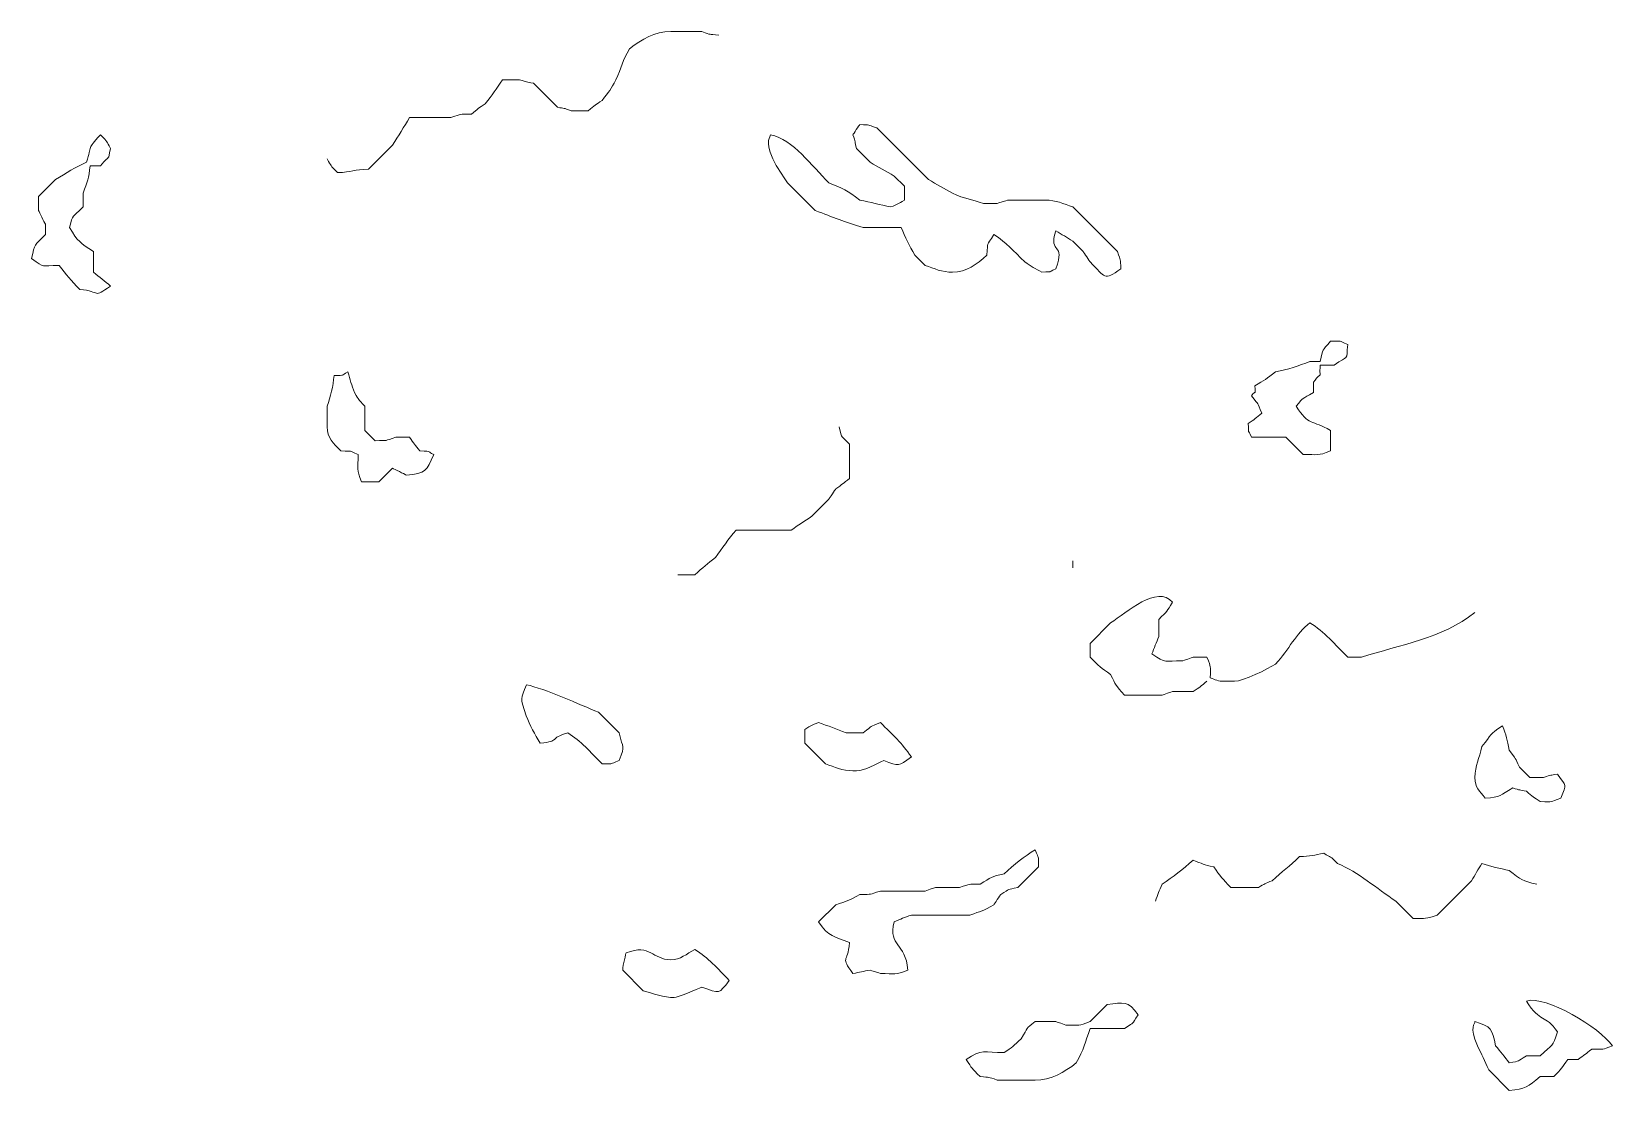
# Model space of a CAD drawing. Header units: millimetres. Extents: x -6423 to -1759, y 6 to 2012.
# Drawn here: x -1871.8 to -1802.9, y 1176.8 to 1222.9 of the extents above; entities that cross this region are included whole.
import ezdxf

# ---------------------------------------------------------------- set-up
doc = ezdxf.new("R2010")
doc.units = ezdxf.units.MM
doc.header["$MEASUREMENT"] = 0
doc.layers.add('layer 1', color=7, linetype='Continuous')

msp = doc.modelspace()

# ---------------------------------------------------------------- linework, layer by layer
at = {"layer": 'layer 1', "color": 177, "lineweight": 9}
for points, knots in [([(-1841.8309, 1222.7937), (-1842.3245, 1222.8327), (-1842.1193, 1222.7907), (-1842.5808, 1222.9437), (-1842.5808, 1222.9437), (-1842.5808, 1222.9437), (-1843.0305, 1222.9434), (-1843.0305, 1222.9434), (-1843.0305, 1222.9434), (-1843.0305, 1222.9434), (-1843.9301, 1222.9437), (-1843.9301, 1222.9437), (-1843.9301, 1222.9437), (-1844.6374, 1222.9434), (-1845.1949, 1222.6155), (-1845.7292, 1222.1941), (-1845.7292, 1222.1941), (-1846.0275, 1221.6769), (-1846.0866, 1221.3659), (-1846.3287, 1220.8445), (-1846.3287, 1220.8445), (-1846.5547, 1220.422), (-1846.6124, 1220.335), (-1846.9283, 1219.9452), (-1846.9283, 1219.9452), (-1847.212, 1219.7635), (-1847.2567, 1219.7146), (-1847.5283, 1219.4955), (-1847.5283, 1219.4955), (-1847.5283, 1219.4955), (-1848.2778, 1219.4955), (-1848.2778, 1219.4955), (-1848.2778, 1219.4955), (-1848.6464, 1219.6279), (-1848.5348, 1219.5794), (-1848.8776, 1219.6454), (-1848.8776, 1219.6454), (-1848.8776, 1219.6454), (-1849.927, 1220.6948), (-1849.927, 1220.6948), (-1849.927, 1220.6948), (-1850.2491, 1220.7624), (-1850.1849, 1220.7315), (-1850.5268, 1220.8445), (-1850.5268, 1220.8445), (-1850.5268, 1220.8445), (-1851.2763, 1220.8448), (-1851.2763, 1220.8448), (-1851.2763, 1220.8448), (-1851.5326, 1220.453), (-1851.7187, 1220.1743), (-1852.026, 1219.795), (-1852.026, 1219.795), (-1852.3097, 1219.6138), (-1852.354, 1219.5644), (-1852.6257, 1219.3454), (-1852.6257, 1219.3454), (-1853.2151, 1219.3326), (-1852.9957, 1219.3672), (-1853.525, 1219.1956), (-1853.525, 1219.1956), (-1853.525, 1219.1956), (-1855.3244, 1219.1956), (-1855.3244, 1219.1956), (-1855.3244, 1219.1956), (-1855.5751, 1218.7767), (-1855.8028, 1218.4112), (-1856.0737, 1217.9959), (-1856.0737, 1217.9959), (-1856.0737, 1217.9959), (-1857.1235, 1216.9467), (-1857.1235, 1216.9467), (-1857.1235, 1216.9467), (-1857.7519, 1216.933), (-1857.8444, 1216.8103), (-1858.4725, 1216.7968), (-1858.4725, 1216.7968), (-1858.8243, 1217.1481), (-1858.7135, 1217.0494), (-1858.9225, 1217.3965)], [0, 0, 0, 0, 0.047619, 0.047619, 0.047619, 0.047619, 0.0952381, 0.0952381, 0.0952381, 0.0952381, 0.1428571, 0.1428571, 0.1428571, 0.1428571, 0.1904762, 0.1904762, 0.1904762, 0.1904762, 0.2380952, 0.2380952, 0.2380952, 0.2380952, 0.2857143, 0.2857143, 0.2857143, 0.2857143, 0.3333333, 0.3333333, 0.3333333, 0.3333333, 0.3809524, 0.3809524, 0.3809524, 0.3809524, 0.4285714, 0.4285714, 0.4285714, 0.4285714, 0.4761905, 0.4761905, 0.4761905, 0.4761905, 0.5238095, 0.5238095, 0.5238095, 0.5238095, 0.5714286, 0.5714286, 0.5714286, 0.5714286, 0.6190476, 0.6190476, 0.6190476, 0.6190476, 0.6666667, 0.6666667, 0.6666667, 0.6666667, 0.7142857, 0.7142857, 0.7142857, 0.7142857, 0.7619048, 0.7619048, 0.7619048, 0.7619048, 0.8095238, 0.8095238, 0.8095238, 0.8095238, 0.8571429, 0.8571429, 0.8571429, 0.8571429, 0.9047619, 0.9047619, 0.9047619, 0.9047619, 1, 1, 1, 1]), ([(-1839.5821, 1218.4457), (-1838.5886, 1218.2362), (-1837.785, 1217.0989), (-1837.0332, 1216.3468), (-1837.0332, 1216.3468), (-1836.4334, 1216.1064), (-1836.2187, 1216.0192), (-1835.6841, 1215.5972), (-1835.6841, 1215.5972), (-1835.21, 1215.5076), (-1834.8087, 1215.3866), (-1834.3348, 1215.2972), (-1834.3348, 1215.2972), (-1834.0098, 1215.4143), (-1834.0184, 1215.4302), (-1833.735, 1215.5976), (-1833.735, 1215.5976), (-1833.735, 1215.5976), (-1833.735, 1216.197), (-1833.735, 1216.197), (-1833.735, 1216.197), (-1833.735, 1216.197), (-1834.1847, 1216.6466), (-1834.1847, 1216.6466), (-1834.1847, 1216.6466), (-1834.5515, 1216.8664), (-1834.8676, 1217.0268), (-1835.2342, 1217.2464), (-1835.2342, 1217.2464), (-1835.2342, 1217.2464), (-1835.834, 1217.8463), (-1835.834, 1217.8463), (-1835.834, 1217.8463), (-1835.9014, 1218.1683), (-1835.8705, 1218.1042), (-1835.9838, 1218.4459), (-1835.9838, 1218.4459), (-1835.9743, 1218.4634), (-1835.7004, 1218.8701), (-1835.6838, 1218.8957), (-1835.6838, 1218.8957), (-1835.1692, 1218.8551), (-1835.4139, 1218.9012), (-1834.9344, 1218.7459), (-1834.9344, 1218.7459), (-1834.9344, 1218.7459), (-1832.6856, 1216.4968), (-1832.6856, 1216.4968), (-1832.6856, 1216.4968), (-1832.3355, 1216.2873), (-1831.9914, 1216.0873), (-1831.6361, 1215.897), (-1831.6361, 1215.897), (-1831.0942, 1215.6452), (-1830.831, 1215.6238), (-1830.2867, 1215.4473), (-1830.2867, 1215.4473), (-1830.2867, 1215.4473), (-1829.6869, 1215.4473), (-1829.6869, 1215.4473), (-1829.6869, 1215.4473), (-1829.6778, 1215.4514), (-1829.2623, 1215.5882), (-1829.2369, 1215.5975), (-1829.2369, 1215.5975), (-1829.2369, 1215.5975), (-1828.3376, 1215.5972), (-1828.3376, 1215.5972), (-1828.3376, 1215.5972), (-1828.3376, 1215.5972), (-1827.588, 1215.5976), (-1827.588, 1215.5976), (-1827.588, 1215.5976), (-1827.1259, 1215.5975), (-1826.789, 1215.4359), (-1826.3885, 1215.2974), (-1826.3885, 1215.2974), (-1826.3885, 1215.2974), (-1824.4396, 1213.3484), (-1824.4396, 1213.3484), (-1824.4396, 1213.3484), (-1824.2937, 1212.9083), (-1824.3261, 1213.0726), (-1824.2896, 1212.5988), (-1824.2896, 1212.5988), (-1825.0608, 1212.0493), (-1824.9396, 1212.2146), (-1825.6389, 1212.8985), (-1825.6389, 1212.8985), (-1825.6484, 1212.9161), (-1825.9221, 1213.323), (-1825.9389, 1213.3484), (-1825.9389, 1213.3484), (-1825.9389, 1213.3484), (-1826.3885, 1213.7982), (-1826.3885, 1213.7982), (-1826.3885, 1213.7982), (-1826.6594, 1213.9795), (-1826.8586, 1214.0982), (-1827.1383, 1214.2481), (-1827.1383, 1214.2481), (-1827.4676, 1213.1903), (-1826.6744, 1213.7933), (-1827.138, 1212.5985), (-1827.138, 1212.5985), (-1827.5716, 1212.4123), (-1827.1926, 1212.4917), (-1827.7381, 1212.4489), (-1827.7381, 1212.4489), (-1828.025, 1212.5993), (-1828.2119, 1212.7179), (-1828.4876, 1212.8988), (-1828.4876, 1212.8988), (-1828.9948, 1213.4061), (-1829.2719, 1213.7164), (-1829.837, 1214.0979), (-1829.837, 1214.0979), (-1830.1728, 1213.5159), (-1830.0857, 1213.8624), (-1830.1367, 1213.1985), (-1830.1367, 1213.1985), (-1830.577, 1212.792), (-1831.029, 1212.4489), (-1831.6361, 1212.4488), (-1831.6361, 1212.4488), (-1832.0982, 1212.4489), (-1832.4348, 1212.6101), (-1832.8354, 1212.7486), (-1832.8354, 1212.7486), (-1832.8354, 1212.7486), (-1833.285, 1213.1983), (-1833.285, 1213.1983), (-1833.285, 1213.1983), (-1833.5244, 1213.598), (-1833.6922, 1213.9837), (-1833.8849, 1214.3979), (-1833.8849, 1214.3979), (-1833.8849, 1214.3979), (-1835.5341, 1214.3978), (-1835.5341, 1214.3978), (-1835.5341, 1214.3978), (-1836.3562, 1214.6645), (-1836.8287, 1214.825), (-1837.6331, 1215.1476), (-1837.6331, 1215.1476), (-1837.6331, 1215.1476), (-1838.8325, 1216.3472), (-1838.8325, 1216.3472), (-1838.8325, 1216.3472), (-1839.0721, 1216.7135), (-1839.2873, 1216.9855), (-1839.4744, 1217.3963), (-1839.4744, 1217.3963), (-1839.8588, 1218.2413), (-1839.5684, 1218.3368), (-1839.5821, 1218.4457)], [0, 0, 0, 0, 0.025, 0.025, 0.025, 0.025, 0.05, 0.05, 0.05, 0.05, 0.075, 0.075, 0.075, 0.075, 0.1, 0.1, 0.1, 0.1, 0.125, 0.125, 0.125, 0.125, 0.15, 0.15, 0.15, 0.15, 0.175, 0.175, 0.175, 0.175, 0.2, 0.2, 0.2, 0.2, 0.225, 0.225, 0.225, 0.225, 0.25, 0.25, 0.25, 0.25, 0.275, 0.275, 0.275, 0.275, 0.3, 0.3, 0.3, 0.3, 0.325, 0.325, 0.325, 0.325, 0.35, 0.35, 0.35, 0.35, 0.375, 0.375, 0.375, 0.375, 0.4, 0.4, 0.4, 0.4, 0.425, 0.425, 0.425, 0.425, 0.45, 0.45, 0.45, 0.45, 0.475, 0.475, 0.475, 0.475, 0.5, 0.5, 0.5, 0.5, 0.525, 0.525, 0.525, 0.525, 0.55, 0.55, 0.55, 0.55, 0.575, 0.575, 0.575, 0.575, 0.6, 0.6, 0.6, 0.6, 0.625, 0.625, 0.625, 0.625, 0.65, 0.65, 0.65, 0.65, 0.675, 0.675, 0.675, 0.675, 0.7, 0.7, 0.7, 0.7, 0.725, 0.725, 0.725, 0.725, 0.75, 0.75, 0.75, 0.75, 0.775, 0.775, 0.775, 0.775, 0.8, 0.8, 0.8, 0.8, 0.825, 0.825, 0.825, 0.825, 0.85, 0.85, 0.85, 0.85, 0.875, 0.875, 0.875, 0.875, 0.9, 0.9, 0.9, 0.9, 0.925, 0.925, 0.925, 0.925, 0.95, 0.95, 0.95, 0.95, 1, 1, 1, 1]), ([(-1871.2166, 1214.0979), (-1871.2166, 1214.0979), (-1871.2166, 1214.5477), (-1871.2166, 1214.5477), (-1871.2166, 1214.5477), (-1871.2712, 1214.6435), (-1871.4617, 1215.0435), (-1871.5164, 1215.1476), (-1871.5164, 1215.1476), (-1871.5164, 1215.1476), (-1871.5164, 1215.7474), (-1871.5164, 1215.7474), (-1871.5164, 1215.7474), (-1871.5164, 1215.7474), (-1870.7668, 1216.4968), (-1870.7668, 1216.4968), (-1870.7668, 1216.4968), (-1870.299, 1216.7771), (-1869.9166, 1217.0353), (-1869.4175, 1217.2464), (-1869.4175, 1217.2464), (-1869.1626, 1218.0324), (-1869.4309, 1217.7657), (-1868.8177, 1218.4459), (-1868.8177, 1218.4459), (-1868.4664, 1218.0943), (-1868.577, 1218.1929), (-1868.3677, 1217.8463), (-1868.3677, 1217.8463), (-1868.5319, 1217.2421), (-1868.3245, 1217.6437), (-1868.8177, 1217.0966), (-1868.8177, 1217.0966), (-1868.8177, 1217.0966), (-1869.2674, 1217.0963), (-1869.2674, 1217.0963), (-1869.2674, 1217.0963), (-1869.3099, 1216.5431), (-1869.3975, 1216.3879), (-1869.5673, 1215.897), (-1869.5673, 1215.897), (-1869.5673, 1215.897), (-1869.5673, 1215.2972), (-1869.5673, 1215.2972), (-1869.5673, 1215.2972), (-1870.0889, 1214.7644), (-1869.9825, 1215.0387), (-1870.1671, 1214.3979), (-1870.1671, 1214.3979), (-1869.7875, 1213.7775), (-1869.7023, 1213.7435), (-1869.1175, 1213.3484), (-1869.1175, 1213.3484), (-1869.1175, 1213.3484), (-1869.1175, 1212.4489), (-1869.1175, 1212.4489), (-1869.1175, 1212.4489), (-1868.8396, 1212.2248), (-1868.6451, 1212.074), (-1868.368, 1211.849), (-1868.368, 1211.849), (-1869.1635, 1211.2821), (-1868.7565, 1211.6255), (-1869.7172, 1211.6991), (-1869.7172, 1211.6991), (-1870.1178, 1212.1086), (-1870.2815, 1212.3354), (-1870.6168, 1212.7487), (-1870.6168, 1212.7487), (-1871.4416, 1212.7487), (-1871.1905, 1212.6028), (-1871.8161, 1213.0485), (-1871.8161, 1213.0485), (-1871.6691, 1213.7463), (-1871.7147, 1213.5574), (-1871.2166, 1214.0979)], [0, 0, 0, 0, 0.05, 0.05, 0.05, 0.05, 0.1, 0.1, 0.1, 0.1, 0.15, 0.15, 0.15, 0.15, 0.2, 0.2, 0.2, 0.2, 0.25, 0.25, 0.25, 0.25, 0.3, 0.3, 0.3, 0.3, 0.35, 0.35, 0.35, 0.35, 0.4, 0.4, 0.4, 0.4, 0.45, 0.45, 0.45, 0.45, 0.5, 0.5, 0.5, 0.5, 0.55, 0.55, 0.55, 0.55, 0.6, 0.6, 0.6, 0.6, 0.65, 0.65, 0.65, 0.65, 0.7, 0.7, 0.7, 0.7, 0.75, 0.75, 0.75, 0.75, 0.8, 0.8, 0.8, 0.8, 0.85, 0.85, 0.85, 0.85, 0.9, 0.9, 0.9, 0.9, 1, 1, 1, 1]), ([(-1815.594, 1208.5508), (-1815.4649, 1209.1631), (-1815.5317, 1208.9595), (-1815.1442, 1209.45), (-1815.1442, 1209.45), (-1814.5377, 1209.4372), (-1814.8732, 1209.4904), (-1814.3945, 1209.3005), (-1814.3945, 1209.3005), (-1814.4697, 1208.5373), (-1814.327, 1208.8618), (-1814.9942, 1208.4007), (-1814.9942, 1208.4007), (-1814.9942, 1208.4007), (-1815.594, 1208.401), (-1815.594, 1208.401), (-1815.594, 1208.401), (-1815.6543, 1207.6311), (-1815.4615, 1208.2448), (-1815.8938, 1207.6512), (-1815.8938, 1207.6512), (-1815.8938, 1207.6512), (-1815.8937, 1207.2016), (-1815.8937, 1207.2016), (-1815.8937, 1207.2016), (-1816.4121, 1206.891), (-1816.309, 1207.033), (-1816.6434, 1206.6016), (-1816.6434, 1206.6016), (-1816.1045, 1205.7397), (-1815.9577, 1206.0218), (-1815.1442, 1205.5521), (-1815.1442, 1205.5521), (-1815.1442, 1205.5521), (-1815.1442, 1204.6528), (-1815.1442, 1204.6528), (-1815.1442, 1204.6528), (-1815.7179, 1204.43), (-1815.6943, 1204.5026), (-1816.3434, 1204.5029), (-1816.3434, 1204.5029), (-1816.3434, 1204.5029), (-1817.0931, 1205.2522), (-1817.0931, 1205.2522), (-1817.0931, 1205.2522), (-1817.0931, 1205.2522), (-1818.5925, 1205.2522), (-1818.5925, 1205.2522), (-1818.5925, 1205.2522), (-1818.7791, 1205.6858), (-1818.6996, 1205.3069), (-1818.7424, 1205.8522), (-1818.7424, 1205.8522), (-1818.4635, 1206.0308), (-1818.4082, 1206.0921), (-1818.1427, 1206.3021), (-1818.1427, 1206.3021), (-1818.36, 1206.8318), (-1818.2324, 1206.5955), (-1818.5925, 1207.0516), (-1818.5925, 1207.0516), (-1818.3989, 1207.3622), (-1818.4424, 1206.9985), (-1818.4423, 1207.5013), (-1818.4423, 1207.5013), (-1818.0442, 1207.7399), (-1817.9302, 1207.7953), (-1817.543, 1208.101), (-1817.543, 1208.101), (-1817.0109, 1208.2013), (-1816.5451, 1208.3773), (-1816.0438, 1208.5508), (-1816.0438, 1208.5508), (-1816.0438, 1208.5508), (-1815.594, 1208.5508), (-1815.594, 1208.5508)], [0, 0, 0, 0, 0.05, 0.05, 0.05, 0.05, 0.1, 0.1, 0.1, 0.1, 0.15, 0.15, 0.15, 0.15, 0.2, 0.2, 0.2, 0.2, 0.25, 0.25, 0.25, 0.25, 0.3, 0.3, 0.3, 0.3, 0.35, 0.35, 0.35, 0.35, 0.4, 0.4, 0.4, 0.4, 0.45, 0.45, 0.45, 0.45, 0.5, 0.5, 0.5, 0.5, 0.55, 0.55, 0.55, 0.55, 0.6, 0.6, 0.6, 0.6, 0.65, 0.65, 0.65, 0.65, 0.7, 0.7, 0.7, 0.7, 0.75, 0.75, 0.75, 0.75, 0.8, 0.8, 0.8, 0.8, 0.85, 0.85, 0.85, 0.85, 0.9, 0.9, 0.9, 0.9, 1, 1, 1, 1]), ([(-1858.6227, 1207.951), (-1858.0877, 1207.951), (-1858.3686, 1207.9347), (-1858.0229, 1208.101), (-1858.0229, 1208.101), (-1857.9056, 1207.7388), (-1857.8676, 1207.554), (-1857.7233, 1207.2014), (-1857.7233, 1207.2014), (-1857.4995, 1206.8083), (-1857.6121, 1206.9691), (-1857.2734, 1206.6016), (-1857.2734, 1206.6016), (-1857.2734, 1206.6016), (-1857.2732, 1205.5523), (-1857.2732, 1205.5523), (-1857.2732, 1205.5523), (-1857.2732, 1205.5523), (-1856.8236, 1205.1024), (-1856.8236, 1205.1024), (-1856.8236, 1205.1024), (-1856.2342, 1205.115), (-1856.4535, 1205.0806), (-1855.924, 1205.2523), (-1855.924, 1205.2523), (-1855.924, 1205.2523), (-1855.3241, 1205.2524), (-1855.3241, 1205.2524), (-1855.3241, 1205.2524), (-1855.1426, 1204.9686), (-1855.0935, 1204.9242), (-1854.8745, 1204.6528), (-1854.8745, 1204.6528), (-1854.2956, 1204.6528), (-1854.5802, 1204.6239), (-1854.2747, 1204.5029), (-1854.2747, 1204.5029), (-1854.5861, 1203.7666), (-1854.6126, 1203.6694), (-1855.4743, 1203.6035), (-1855.4743, 1203.6035), (-1855.5699, 1203.6576), (-1855.9701, 1203.8485), (-1856.0739, 1203.903), (-1856.0739, 1203.903), (-1856.0739, 1203.903), (-1856.6737, 1203.3032), (-1856.6737, 1203.3032), (-1856.6737, 1203.3032), (-1856.6737, 1203.3032), (-1857.4233, 1203.3034), (-1857.4233, 1203.3034), (-1857.4233, 1203.3034), (-1857.6462, 1203.8771), (-1857.5732, 1203.8533), (-1857.5732, 1204.5027), (-1857.5732, 1204.5027), (-1858.0518, 1204.6924), (-1857.7163, 1204.6395), (-1858.3228, 1204.6528), (-1858.3228, 1204.6528), (-1858.6442, 1205.0007), (-1858.9225, 1205.2215), (-1858.9224, 1205.702), (-1858.9224, 1205.702), (-1858.9224, 1205.702), (-1858.9225, 1206.1519), (-1858.9225, 1206.1519), (-1858.9225, 1206.1519), (-1858.9225, 1206.1519), (-1858.9225, 1206.6016), (-1858.9225, 1206.6016), (-1858.9225, 1206.6016), (-1858.7783, 1207.0468), (-1858.6606, 1207.4569), (-1858.6227, 1207.951)], [0, 0, 0, 0, 0.05, 0.05, 0.05, 0.05, 0.1, 0.1, 0.1, 0.1, 0.15, 0.15, 0.15, 0.15, 0.2, 0.2, 0.2, 0.2, 0.25, 0.25, 0.25, 0.25, 0.3, 0.3, 0.3, 0.3, 0.35, 0.35, 0.35, 0.35, 0.4, 0.4, 0.4, 0.4, 0.45, 0.45, 0.45, 0.45, 0.5, 0.5, 0.5, 0.5, 0.55, 0.55, 0.55, 0.55, 0.6, 0.6, 0.6, 0.6, 0.65, 0.65, 0.65, 0.65, 0.7, 0.7, 0.7, 0.7, 0.75, 0.75, 0.75, 0.75, 0.8, 0.8, 0.8, 0.8, 0.85, 0.85, 0.85, 0.85, 0.9, 0.9, 0.9, 0.9, 1, 1, 1, 1]), ([(-1836.5836, 1205.702), (-1836.4239, 1205.1143), (-1836.6337, 1205.4951), (-1836.1337, 1204.9527), (-1836.1337, 1204.9527), (-1836.1337, 1204.9527), (-1836.1338, 1203.4533), (-1836.1338, 1203.4533), (-1836.1338, 1203.4533), (-1836.4033, 1203.2402), (-1836.4595, 1203.1869), (-1836.7336, 1203.0035), (-1836.7336, 1203.0035), (-1836.7432, 1202.9857), (-1837.0171, 1202.5793), (-1837.0333, 1202.5536), (-1837.0333, 1202.5536), (-1837.0333, 1202.5536), (-1837.783, 1201.8043), (-1837.783, 1201.8043), (-1837.783, 1201.8043), (-1838.0869, 1201.6055), (-1838.3788, 1201.403), (-1838.6825, 1201.2043), (-1838.6825, 1201.2043), (-1838.6825, 1201.2043), (-1841.0812, 1201.2043), (-1841.0812, 1201.2043), (-1841.0812, 1201.2043), (-1841.407, 1200.8025), (-1841.6989, 1200.4222), (-1841.981, 1200.0051), (-1841.981, 1200.0051), (-1842.3322, 1199.7201), (-1842.5315, 1199.5777), (-1842.8806, 1199.2553), (-1842.8806, 1199.2553), (-1842.8806, 1199.2553), (-1843.6301, 1199.2553), (-1843.6301, 1199.2553)], [0, 0, 0, 0, 0.0909091, 0.0909091, 0.0909091, 0.0909091, 0.1818182, 0.1818182, 0.1818182, 0.1818182, 0.2727273, 0.2727273, 0.2727273, 0.2727273, 0.3636364, 0.3636364, 0.3636364, 0.3636364, 0.4545455, 0.4545455, 0.4545455, 0.4545455, 0.5454545, 0.5454545, 0.5454545, 0.5454545, 0.6363636, 0.6363636, 0.6363636, 0.6363636, 0.7272727, 0.7272727, 0.7272727, 0.7272727, 0.8181818, 0.8181818, 0.8181818, 0.8181818, 1, 1, 1, 1]), ([(-1820.5416, 1194.6076), (-1820.8069, 1194.3978), (-1820.8623, 1194.3365), (-1821.1411, 1194.158), (-1821.1411, 1194.158), (-1821.1411, 1194.158), (-1822.0407, 1194.1578), (-1822.0407, 1194.1578), (-1822.0407, 1194.1578), (-1822.0497, 1194.1535), (-1822.4655, 1194.0171), (-1822.4905, 1194.0078), (-1822.4905, 1194.0078), (-1822.4905, 1194.0078), (-1824.1396, 1194.0081), (-1824.1396, 1194.0081), (-1824.1396, 1194.0081), (-1824.5328, 1194.4439), (-1824.5107, 1194.438), (-1824.7394, 1194.9074), (-1824.7394, 1194.9074), (-1825.1607, 1195.1922), (-1825.2446, 1195.2714), (-1825.6389, 1195.6571), (-1825.6389, 1195.6571), (-1825.6389, 1195.6571), (-1825.6389, 1196.2569), (-1825.6389, 1196.2569), (-1825.6389, 1196.2569), (-1825.6389, 1196.2569), (-1824.7394, 1197.1561), (-1824.7394, 1197.1561), (-1824.7394, 1197.1561), (-1824.0377, 1197.6151), (-1822.7064, 1198.8311), (-1822.0405, 1198.0558), (-1822.0405, 1198.0558), (-1822.2973, 1197.6303), (-1822.2624, 1197.6925), (-1822.6405, 1197.3064), (-1822.6405, 1197.3064), (-1822.6405, 1197.3064), (-1822.6405, 1196.5567), (-1822.6405, 1196.5567), (-1822.6405, 1196.5567), (-1822.7412, 1196.3108), (-1822.8413, 1196.054), (-1822.9402, 1195.8073), (-1822.9402, 1195.8073), (-1822.2978, 1195.3492), (-1822.4247, 1195.5073), (-1821.5909, 1195.5073), (-1821.5909, 1195.5073), (-1821.5819, 1195.5116), (-1821.1663, 1195.648), (-1821.1411, 1195.6571), (-1821.1411, 1195.6571), (-1821.1411, 1195.6571), (-1820.5416, 1195.657), (-1820.5416, 1195.657), (-1820.5416, 1195.657), (-1820.3424, 1195.1442), (-1820.3916, 1195.3738), (-1820.3916, 1194.7575), (-1820.3916, 1194.7575), (-1820.1727, 1194.6788), (-1820.0495, 1194.6078), (-1819.7918, 1194.6078), (-1819.7918, 1194.6078), (-1819.7918, 1194.6078), (-1819.342, 1194.6076), (-1819.342, 1194.6076), (-1819.342, 1194.6076), (-1818.9494, 1194.6078), (-1817.9003, 1195.1432), (-1817.543, 1195.3571), (-1817.543, 1195.3571), (-1816.9421, 1196.0083), (-1816.6708, 1196.6831), (-1816.0438, 1197.1564), (-1816.0438, 1197.1564), (-1815.4267, 1196.7788), (-1814.9409, 1196.2032), (-1814.3945, 1195.6571), (-1814.3945, 1195.6571), (-1814.3945, 1195.6571), (-1813.7949, 1195.657), (-1813.7949, 1195.657), (-1813.7949, 1195.657), (-1812.1047, 1196.205), (-1810.2895, 1196.4678), (-1808.8474, 1197.6061)], [0, 0, 0, 0, 0.0416667, 0.0416667, 0.0416667, 0.0416667, 0.0833333, 0.0833333, 0.0833333, 0.0833333, 0.125, 0.125, 0.125, 0.125, 0.1666667, 0.1666667, 0.1666667, 0.1666667, 0.2083333, 0.2083333, 0.2083333, 0.2083333, 0.25, 0.25, 0.25, 0.25, 0.2916667, 0.2916667, 0.2916667, 0.2916667, 0.3333333, 0.3333333, 0.3333333, 0.3333333, 0.375, 0.375, 0.375, 0.375, 0.4166667, 0.4166667, 0.4166667, 0.4166667, 0.4583333, 0.4583333, 0.4583333, 0.4583333, 0.5, 0.5, 0.5, 0.5, 0.5416667, 0.5416667, 0.5416667, 0.5416667, 0.5833333, 0.5833333, 0.5833333, 0.5833333, 0.625, 0.625, 0.625, 0.625, 0.6666667, 0.6666667, 0.6666667, 0.6666667, 0.7083333, 0.7083333, 0.7083333, 0.7083333, 0.75, 0.75, 0.75, 0.75, 0.7916667, 0.7916667, 0.7916667, 0.7916667, 0.8333333, 0.8333333, 0.8333333, 0.8333333, 0.875, 0.875, 0.875, 0.875, 0.9166667, 0.9166667, 0.9166667, 0.9166667, 1, 1, 1, 1]), ([(-1850.227, 1194.4577), (-1849.4396, 1194.2919), (-1847.8817, 1193.5805), (-1847.0784, 1193.2582), (-1847.0784, 1193.2582), (-1847.0784, 1193.2582), (-1846.1789, 1192.3588), (-1846.1789, 1192.3588), (-1846.1789, 1192.3588), (-1846.0383, 1191.6159), (-1845.8963, 1191.8871), (-1846.1789, 1191.1593), (-1846.1789, 1191.1593), (-1846.6576, 1190.9692), (-1846.322, 1191.0224), (-1846.9285, 1191.0095), (-1846.9285, 1191.0095), (-1847.4491, 1191.53), (-1847.8349, 1191.996), (-1848.4279, 1192.3589), (-1848.4279, 1192.3589), (-1849.2615, 1192.1192), (-1848.7374, 1191.9965), (-1849.6272, 1191.9092), (-1849.6272, 1191.9092), (-1849.8685, 1192.3118), (-1850.0745, 1192.6662), (-1850.2326, 1193.1085), (-1850.2326, 1193.1085), (-1850.525, 1193.9262), (-1850.4765, 1193.8072), (-1850.227, 1194.4577)], [0, 0, 0, 0, 0.1111111, 0.1111111, 0.1111111, 0.1111111, 0.2222222, 0.2222222, 0.2222222, 0.2222222, 0.3333333, 0.3333333, 0.3333333, 0.3333333, 0.4444444, 0.4444444, 0.4444444, 0.4444444, 0.5555556, 0.5555556, 0.5555556, 0.5555556, 0.6666667, 0.6666667, 0.6666667, 0.6666667, 0.7777778, 0.7777778, 0.7777778, 0.7777778, 1, 1, 1, 1]), ([(-1838.0827, 1192.5085), (-1837.7987, 1192.6904), (-1837.7957, 1192.6886), (-1837.4832, 1192.8085), (-1837.4832, 1192.8085), (-1837.0556, 1192.6605), (-1836.7019, 1192.5265), (-1836.2836, 1192.3588), (-1836.2836, 1192.3588), (-1836.2836, 1192.3588), (-1835.5341, 1192.3589), (-1835.5341, 1192.3589), (-1835.5341, 1192.3589), (-1835.0732, 1192.7306), (-1835.3101, 1192.5862), (-1834.7845, 1192.8086), (-1834.7845, 1192.8086), (-1834.2416, 1192.2656), (-1833.8442, 1191.9148), (-1833.4352, 1191.309), (-1833.4352, 1191.309), (-1834.0242, 1190.8895), (-1833.9559, 1190.8957), (-1834.6345, 1191.1593), (-1834.6345, 1191.1593), (-1834.9848, 1190.9965), (-1835.4317, 1190.7096), (-1835.834, 1190.7096), (-1835.834, 1190.7096), (-1835.834, 1190.7096), (-1835.9838, 1190.7096), (-1835.9838, 1190.7096), (-1835.9838, 1190.7096), (-1836.446, 1190.7096), (-1836.783, 1190.8709), (-1837.1832, 1191.0095), (-1837.1832, 1191.0095), (-1837.1832, 1191.0095), (-1838.083, 1191.9089), (-1838.083, 1191.9089), (-1838.083, 1191.9089), (-1838.083, 1191.9089), (-1838.0827, 1192.5085), (-1838.0827, 1192.5085)], [0, 0, 0, 0, 0.0833333, 0.0833333, 0.0833333, 0.0833333, 0.1666667, 0.1666667, 0.1666667, 0.1666667, 0.25, 0.25, 0.25, 0.25, 0.3333333, 0.3333333, 0.3333333, 0.3333333, 0.4166667, 0.4166667, 0.4166667, 0.4166667, 0.5, 0.5, 0.5, 0.5, 0.5833333, 0.5833333, 0.5833333, 0.5833333, 0.6666667, 0.6666667, 0.6666667, 0.6666667, 0.75, 0.75, 0.75, 0.75, 0.8333333, 0.8333333, 0.8333333, 0.8333333, 1, 1, 1, 1]), ([(-1808.5474, 1191.759), (-1808.104, 1192.3058), (-1808.2562, 1192.2779), (-1807.6478, 1192.6587), (-1807.6478, 1192.6587), (-1807.483, 1192.2564), (-1807.4313, 1192.0506), (-1807.348, 1191.6092), (-1807.348, 1191.6092), (-1807.0339, 1191.1777), (-1807.1197, 1191.3143), (-1806.8982, 1190.8594), (-1806.8982, 1190.8594), (-1806.8982, 1190.8594), (-1806.4485, 1190.4098), (-1806.4485, 1190.4098), (-1806.4485, 1190.4098), (-1806.4485, 1190.4098), (-1805.8487, 1190.4096), (-1805.8487, 1190.4096), (-1805.8487, 1190.4096), (-1805.4802, 1190.5421), (-1805.5915, 1190.4934), (-1805.2491, 1190.5598), (-1805.2491, 1190.5598), (-1804.8329, 1189.9758), (-1804.8363, 1190.1872), (-1805.0992, 1189.5103), (-1805.0992, 1189.5103), (-1805.6121, 1189.311), (-1805.382, 1189.3602), (-1805.9986, 1189.3601), (-1805.9986, 1189.3601), (-1806.2823, 1189.5416), (-1806.3268, 1189.591), (-1806.5984, 1189.81), (-1806.5984, 1189.81), (-1806.92, 1189.8775), (-1806.8563, 1189.8467), (-1807.1981, 1189.9596), (-1807.1981, 1189.9596), (-1807.7528, 1189.6277), (-1807.7223, 1189.5622), (-1808.3975, 1189.51), (-1808.3975, 1189.51), (-1808.6589, 1189.8414), (-1808.8474, 1189.9645), (-1808.8474, 1190.4098), (-1808.8474, 1190.4098), (-1808.8474, 1190.947), (-1808.6492, 1191.2206), (-1808.5474, 1191.759)], [0, 0, 0, 0, 0.0714286, 0.0714286, 0.0714286, 0.0714286, 0.1428571, 0.1428571, 0.1428571, 0.1428571, 0.2142857, 0.2142857, 0.2142857, 0.2142857, 0.2857143, 0.2857143, 0.2857143, 0.2857143, 0.3571429, 0.3571429, 0.3571429, 0.3571429, 0.4285714, 0.4285714, 0.4285714, 0.4285714, 0.5, 0.5, 0.5, 0.5, 0.5714286, 0.5714286, 0.5714286, 0.5714286, 0.6428571, 0.6428571, 0.6428571, 0.6428571, 0.7142857, 0.7142857, 0.7142857, 0.7142857, 0.7857143, 0.7857143, 0.7857143, 0.7857143, 0.8571429, 0.8571429, 0.8571429, 0.8571429, 1, 1, 1, 1]), ([(-1837.4832, 1184.1125), (-1837.4832, 1184.1125), (-1836.7334, 1184.8625), (-1836.7334, 1184.8625), (-1836.7334, 1184.8625), (-1836.2265, 1185.0377), (-1836.1657, 1185.034), (-1835.6838, 1185.3121), (-1835.6838, 1185.3121), (-1835.0945, 1185.325), (-1835.314, 1185.2903), (-1834.7845, 1185.4622), (-1834.7845, 1185.4622), (-1834.7845, 1185.4622), (-1832.8355, 1185.4621), (-1832.8355, 1185.4621), (-1832.8355, 1185.4621), (-1832.8264, 1185.4661), (-1832.4108, 1185.6031), (-1832.3856, 1185.6122), (-1832.3856, 1185.6122), (-1832.3856, 1185.6122), (-1831.3362, 1185.6122), (-1831.3362, 1185.6122), (-1831.3362, 1185.6122), (-1830.8068, 1185.7839), (-1831.0262, 1185.7493), (-1830.4366, 1185.7621), (-1830.4366, 1185.7621), (-1829.9466, 1186.0554), (-1829.9612, 1186.0908), (-1829.3871, 1186.2118), (-1829.3871, 1186.2118), (-1828.9569, 1186.6086), (-1828.509, 1186.9729), (-1828.0376, 1187.2613), (-1828.0376, 1187.2613), (-1827.8478, 1186.7827), (-1827.9008, 1187.1179), (-1827.8879, 1186.5118), (-1827.8879, 1186.5118), (-1827.8879, 1186.5118), (-1828.7873, 1185.612), (-1828.7873, 1185.612), (-1828.7873, 1185.612), (-1829.2937, 1185.5141), (-1829.0889, 1185.5707), (-1829.5372, 1185.3122), (-1829.5372, 1185.3122), (-1829.5466, 1185.2946), (-1829.8206, 1184.888), (-1829.837, 1184.8623), (-1829.837, 1184.8623), (-1830.3186, 1184.5843), (-1830.3794, 1184.5882), (-1830.8865, 1184.4127), (-1830.8865, 1184.4127), (-1830.8865, 1184.4127), (-1833.4352, 1184.4127), (-1833.4352, 1184.4127), (-1833.4352, 1184.4127), (-1833.7508, 1184.3077), (-1833.8892, 1184.2502), (-1834.1847, 1184.1128), (-1834.1847, 1184.1128), (-1834.4567, 1183.0139), (-1833.6788, 1183.2339), (-1833.5852, 1182.014), (-1833.5852, 1182.014), (-1834.159, 1181.7909), (-1834.1354, 1181.8639), (-1834.7845, 1181.8638), (-1834.7845, 1181.8638), (-1834.7935, 1181.8682), (-1835.2091, 1182.005), (-1835.2342, 1182.014), (-1835.2342, 1182.014), (-1835.5337, 1181.956), (-1835.6844, 1181.9203), (-1835.9838, 1181.8638), (-1835.9838, 1181.8638), (-1836.5506, 1182.6596), (-1836.2077, 1182.2525), (-1836.1338, 1183.2132), (-1836.1338, 1183.2132), (-1836.8159, 1183.4925), (-1837.0243, 1183.4488), (-1837.4832, 1184.1125)], [0, 0, 0, 0, 0.0434783, 0.0434783, 0.0434783, 0.0434783, 0.0869565, 0.0869565, 0.0869565, 0.0869565, 0.1304348, 0.1304348, 0.1304348, 0.1304348, 0.173913, 0.173913, 0.173913, 0.173913, 0.2173913, 0.2173913, 0.2173913, 0.2173913, 0.2608696, 0.2608696, 0.2608696, 0.2608696, 0.3043478, 0.3043478, 0.3043478, 0.3043478, 0.3478261, 0.3478261, 0.3478261, 0.3478261, 0.3913043, 0.3913043, 0.3913043, 0.3913043, 0.4347826, 0.4347826, 0.4347826, 0.4347826, 0.4782609, 0.4782609, 0.4782609, 0.4782609, 0.5217391, 0.5217391, 0.5217391, 0.5217391, 0.5652174, 0.5652174, 0.5652174, 0.5652174, 0.6086957, 0.6086957, 0.6086957, 0.6086957, 0.6521739, 0.6521739, 0.6521739, 0.6521739, 0.6956522, 0.6956522, 0.6956522, 0.6956522, 0.7391304, 0.7391304, 0.7391304, 0.7391304, 0.7826087, 0.7826087, 0.7826087, 0.7826087, 0.826087, 0.826087, 0.826087, 0.826087, 0.8695652, 0.8695652, 0.8695652, 0.8695652, 0.9130435, 0.9130435, 0.9130435, 0.9130435, 1, 1, 1, 1]), ([(-1806.1487, 1185.7618), (-1806.8, 1185.8992), (-1806.8205, 1185.9456), (-1807.348, 1186.3616), (-1807.348, 1186.3616), (-1807.7759, 1186.4427), (-1808.1427, 1186.5302), (-1808.5474, 1186.6614), (-1808.5474, 1186.6614), (-1808.7008, 1186.4012), (-1808.8419, 1186.1712), (-1808.9971, 1185.9118), (-1808.9971, 1185.9118), (-1808.9971, 1185.9118), (-1810.4967, 1184.4125), (-1810.4967, 1184.4125), (-1810.4967, 1184.4125), (-1811.0521, 1184.2326), (-1810.9252, 1184.2627), (-1811.5459, 1184.2627), (-1811.5459, 1184.2627), (-1811.5459, 1184.2627), (-1812.2956, 1185.0125), (-1812.2956, 1185.0125), (-1812.2956, 1185.0125), (-1813.1362, 1185.5806), (-1813.9284, 1186.2743), (-1814.8443, 1186.6615), (-1814.8443, 1186.6615), (-1815.1956, 1187.0129), (-1815.0972, 1186.9021), (-1815.4441, 1187.1111), (-1815.4441, 1187.1111), (-1815.8664, 1187.0317), (-1816.0262, 1186.9716), (-1816.4936, 1186.9615), (-1816.4936, 1186.9615), (-1816.9434, 1186.521), (-1817.2492, 1186.3214), (-1817.6927, 1185.912), (-1817.6927, 1185.912), (-1818.0178, 1185.795), (-1818.009, 1185.7791), (-1818.2927, 1185.6122), (-1818.2927, 1185.6122), (-1818.2927, 1185.6122), (-1819.492, 1185.6122), (-1819.492, 1185.6122), (-1819.492, 1185.6122), (-1819.8778, 1186.0064), (-1819.957, 1186.0905), (-1820.2414, 1186.5116), (-1820.2414, 1186.5116), (-1820.6894, 1186.6062), (-1820.7316, 1186.6473), (-1821.1411, 1186.8115), (-1821.1411, 1186.8115), (-1821.5862, 1186.4004), (-1822.0138, 1186.0841), (-1822.4905, 1185.7621), (-1822.4905, 1185.7621), (-1822.6351, 1185.4577), (-1822.6794, 1185.3332), (-1822.7904, 1185.0122)], [0, 0, 0, 0, 0.0588235, 0.0588235, 0.0588235, 0.0588235, 0.1176471, 0.1176471, 0.1176471, 0.1176471, 0.1764706, 0.1764706, 0.1764706, 0.1764706, 0.2352941, 0.2352941, 0.2352941, 0.2352941, 0.2941176, 0.2941176, 0.2941176, 0.2941176, 0.3529412, 0.3529412, 0.3529412, 0.3529412, 0.4117647, 0.4117647, 0.4117647, 0.4117647, 0.4705882, 0.4705882, 0.4705882, 0.4705882, 0.5294118, 0.5294118, 0.5294118, 0.5294118, 0.5882353, 0.5882353, 0.5882353, 0.5882353, 0.6470588, 0.6470588, 0.6470588, 0.6470588, 0.7058824, 0.7058824, 0.7058824, 0.7058824, 0.7647059, 0.7647059, 0.7647059, 0.7647059, 0.8235294, 0.8235294, 0.8235294, 0.8235294, 0.8823529, 0.8823529, 0.8823529, 0.8823529, 1, 1, 1, 1]), ([(-1845.879, 1182.7634), (-1844.7989, 1183.1829), (-1844.7462, 1182.4636), (-1843.9301, 1182.4637), (-1843.9301, 1182.4637), (-1843.5009, 1182.4636), (-1843.2545, 1182.7131), (-1842.8806, 1182.9133), (-1842.8806, 1182.9133), (-1842.2875, 1182.5507), (-1841.9018, 1182.0844), (-1841.3811, 1181.564), (-1841.3811, 1181.564), (-1841.8483, 1180.9411), (-1841.7754, 1181.0032), (-1842.5808, 1181.2643), (-1842.5808, 1181.2643), (-1842.762, 1181.1914), (-1843.6444, 1180.8143), (-1843.7801, 1180.8144), (-1843.7801, 1180.8144), (-1844.2026, 1180.8143), (-1844.7474, 1180.9903), (-1845.1294, 1181.1144), (-1845.1294, 1181.1144), (-1845.1294, 1181.1144), (-1846.0287, 1182.0139), (-1846.0287, 1182.0139), (-1846.0287, 1182.0139), (-1846.0287, 1182.233), (-1845.879, 1182.752), (-1845.879, 1182.7634)], [0, 0, 0, 0, 0.1111111, 0.1111111, 0.1111111, 0.1111111, 0.2222222, 0.2222222, 0.2222222, 0.2222222, 0.3333333, 0.3333333, 0.3333333, 0.3333333, 0.4444444, 0.4444444, 0.4444444, 0.4444444, 0.5555556, 0.5555556, 0.5555556, 0.5555556, 0.6666667, 0.6666667, 0.6666667, 0.6666667, 0.7777778, 0.7777778, 0.7777778, 0.7777778, 1, 1, 1, 1]), ([(-1825.639, 1179.765), (-1825.639, 1179.765), (-1824.8893, 1180.5145), (-1824.8893, 1180.5145), (-1824.8893, 1180.5145), (-1824.1776, 1180.5946), (-1823.976, 1180.707), (-1823.54, 1180.0647), (-1823.54, 1180.0647), (-1823.8733, 1179.5616), (-1823.6215, 1179.8118), (-1824.1398, 1179.4653), (-1824.1398, 1179.4653), (-1824.1398, 1179.4653), (-1825.6389, 1179.4651), (-1825.6389, 1179.4651), (-1825.6389, 1179.4651), (-1825.8486, 1178.8588), (-1825.9067, 1178.541), (-1826.2387, 1177.9658), (-1826.2387, 1177.9658), (-1826.7727, 1177.5443), (-1827.3304, 1177.2163), (-1828.038, 1177.2161), (-1828.038, 1177.2161), (-1828.038, 1177.2161), (-1829.2372, 1177.2161), (-1829.2372, 1177.2161), (-1829.2372, 1177.2161), (-1829.2372, 1177.2161), (-1829.6869, 1177.2161), (-1829.6869, 1177.2161), (-1829.6869, 1177.2161), (-1830.127, 1177.3621), (-1829.9627, 1177.3293), (-1830.4366, 1177.366), (-1830.4366, 1177.366), (-1830.8175, 1177.7469), (-1830.7831, 1177.7018), (-1831.0363, 1178.1157), (-1831.0363, 1178.1157), (-1830.3755, 1178.5864), (-1830.2382, 1178.4158), (-1829.3871, 1178.4154), (-1829.3871, 1178.4154), (-1829.0217, 1178.6597), (-1828.9887, 1178.6913), (-1828.6373, 1179.0153), (-1828.6373, 1179.0153), (-1828.327, 1179.5336), (-1828.469, 1179.4304), (-1828.0378, 1179.7649), (-1828.0378, 1179.7649), (-1827.751, 1179.7833), (-1827.5625, 1179.7742), (-1827.1383, 1179.765), (-1827.1383, 1179.765), (-1827.1293, 1179.7609), (-1826.7136, 1179.6237), (-1826.6884, 1179.6151), (-1826.6884, 1179.6151), (-1826.055, 1179.615), (-1826.1893, 1179.5515), (-1825.639, 1179.765)], [0, 0, 0, 0, 0.0588235, 0.0588235, 0.0588235, 0.0588235, 0.1176471, 0.1176471, 0.1176471, 0.1176471, 0.1764706, 0.1764706, 0.1764706, 0.1764706, 0.2352941, 0.2352941, 0.2352941, 0.2352941, 0.2941176, 0.2941176, 0.2941176, 0.2941176, 0.3529412, 0.3529412, 0.3529412, 0.3529412, 0.4117647, 0.4117647, 0.4117647, 0.4117647, 0.4705882, 0.4705882, 0.4705882, 0.4705882, 0.5294118, 0.5294118, 0.5294118, 0.5294118, 0.5882353, 0.5882353, 0.5882353, 0.5882353, 0.6470588, 0.6470588, 0.6470588, 0.6470588, 0.7058824, 0.7058824, 0.7058824, 0.7058824, 0.7647059, 0.7647059, 0.7647059, 0.7647059, 0.8235294, 0.8235294, 0.8235294, 0.8235294, 0.8823529, 0.8823529, 0.8823529, 0.8823529, 1, 1, 1, 1]), ([(-1808.8474, 1179.765), (-1808.126, 1179.5574), (-1808.099, 1179.4336), (-1807.9478, 1178.7154), (-1807.9478, 1178.7154), (-1807.7236, 1178.4379), (-1807.5726, 1178.2431), (-1807.348, 1177.966), (-1807.348, 1177.966), (-1806.8415, 1178.0637), (-1807.0464, 1178.0071), (-1806.5983, 1178.2658), (-1806.5983, 1178.2658), (-1806.5983, 1178.2658), (-1805.9985, 1178.2658), (-1805.9985, 1178.2658), (-1805.9985, 1178.2658), (-1805.4719, 1178.7923), (-1805.439, 1178.6539), (-1805.2491, 1179.3153), (-1805.2491, 1179.3153), (-1805.7757, 1180.1099), (-1805.9945, 1179.6772), (-1806.5984, 1180.6645), (-1806.5984, 1180.6645), (-1805.7685, 1180.9231), (-1803.3803, 1179.5002), (-1802.8502, 1178.7155), (-1802.8502, 1178.7155), (-1803.363, 1178.5164), (-1803.1334, 1178.5653), (-1803.7498, 1178.5656), (-1803.7498, 1178.5656), (-1804.0192, 1178.3524), (-1804.0752, 1178.2989), (-1804.3493, 1178.1157), (-1804.3493, 1178.1157), (-1804.3493, 1178.1157), (-1804.7992, 1178.1157), (-1804.7992, 1178.1157), (-1804.7992, 1178.1157), (-1805.0434, 1177.7503), (-1805.0747, 1177.7172), (-1805.3987, 1177.366), (-1805.3987, 1177.366), (-1805.3987, 1177.366), (-1805.9986, 1177.3662), (-1805.9986, 1177.3662), (-1805.9986, 1177.3662), (-1806.5515, 1176.9299), (-1806.6326, 1176.8215), (-1807.348, 1176.7665), (-1807.348, 1176.7665), (-1807.348, 1176.7665), (-1808.2476, 1177.666), (-1808.2476, 1177.666), (-1808.2476, 1177.666), (-1808.4068, 1178.0632), (-1808.5653, 1178.3255), (-1808.7382, 1178.7155), (-1808.7382, 1178.7155), (-1809.1196, 1179.5751), (-1808.8319, 1179.6435), (-1808.8474, 1179.765)], [0, 0, 0, 0, 0.0588235, 0.0588235, 0.0588235, 0.0588235, 0.1176471, 0.1176471, 0.1176471, 0.1176471, 0.1764706, 0.1764706, 0.1764706, 0.1764706, 0.2352941, 0.2352941, 0.2352941, 0.2352941, 0.2941176, 0.2941176, 0.2941176, 0.2941176, 0.3529412, 0.3529412, 0.3529412, 0.3529412, 0.4117647, 0.4117647, 0.4117647, 0.4117647, 0.4705882, 0.4705882, 0.4705882, 0.4705882, 0.5294118, 0.5294118, 0.5294118, 0.5294118, 0.5882353, 0.5882353, 0.5882353, 0.5882353, 0.6470588, 0.6470588, 0.6470588, 0.6470588, 0.7058824, 0.7058824, 0.7058824, 0.7058824, 0.7647059, 0.7647059, 0.7647059, 0.7647059, 0.8235294, 0.8235294, 0.8235294, 0.8235294, 0.8823529, 0.8823529, 0.8823529, 0.8823529, 1, 1, 1, 1])]:
    msp.add_open_spline(points, degree=3, knots=knots, dxfattribs=at)
msp.add_open_spline([(-1826.3887, 1199.5554), (-1826.3887, 1199.5554), (-1826.3885, 1199.8552), (-1826.3885, 1199.8552)], degree=3, dxfattribs=at)

doc.saveas('drawing.dxf')
